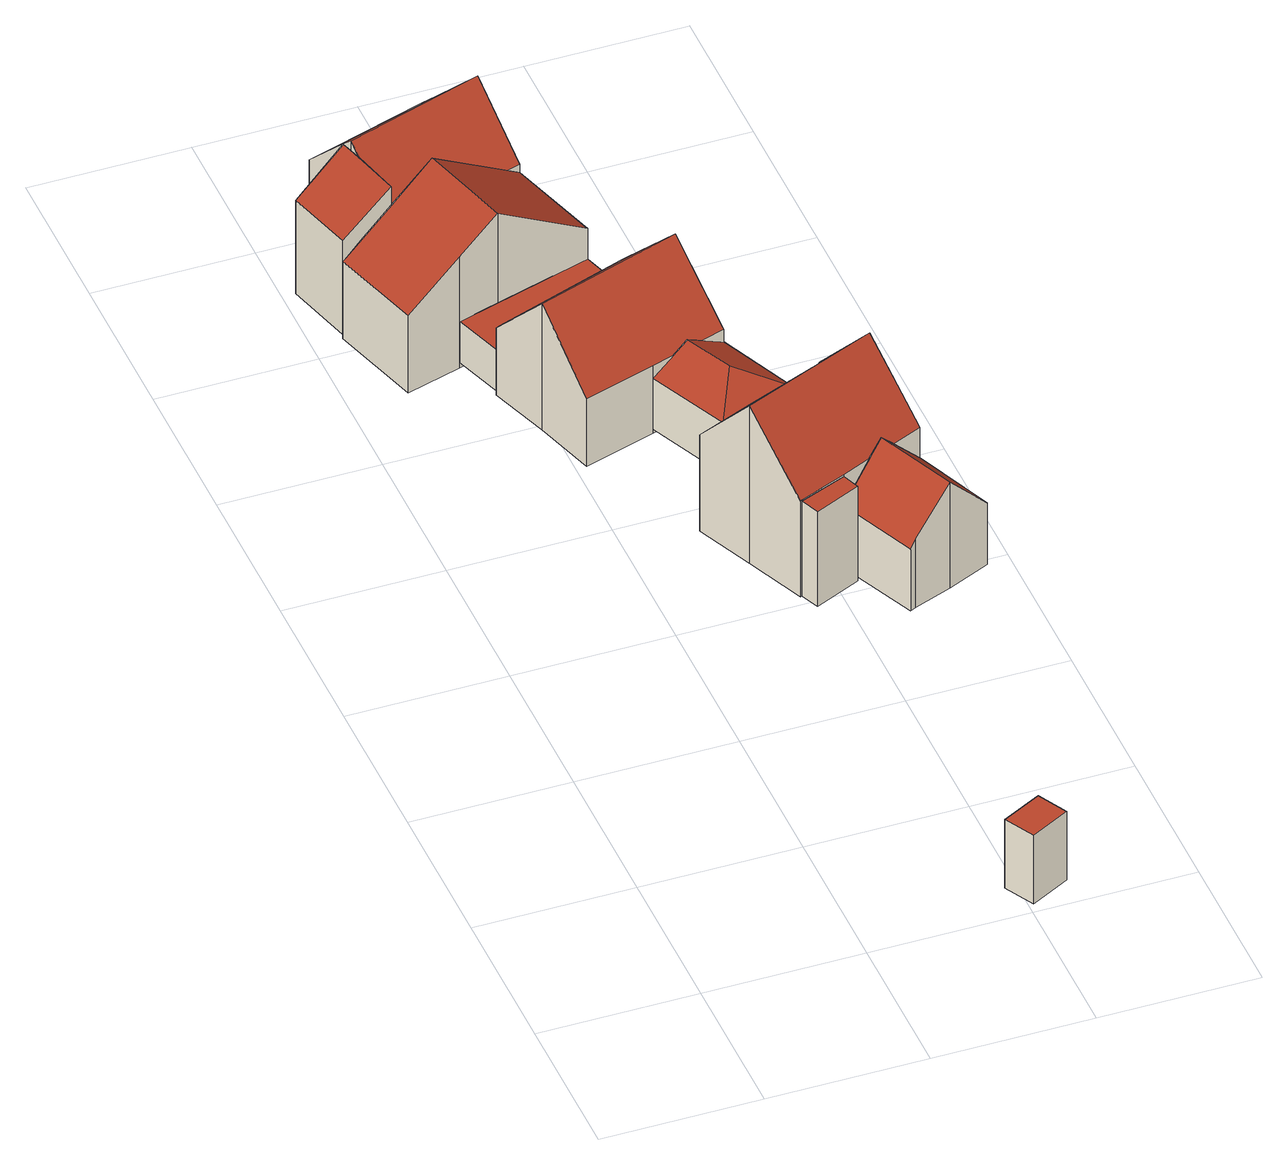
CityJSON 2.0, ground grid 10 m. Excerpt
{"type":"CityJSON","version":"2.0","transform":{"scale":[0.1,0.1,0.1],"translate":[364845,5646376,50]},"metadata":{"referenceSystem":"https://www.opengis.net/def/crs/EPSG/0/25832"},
"CityObjects":{
"building1":{"type":"Building","attributes":{"Geometrietyp2DReferenz":"3000","Gemeindeschluessel":"05315000","function":"31001_1110","roofType":"1000","measuredHeight":5,"storeysAboveGround":1},"address":[{"country":"Germany","locality":"Köln","thoroughfareNumber":"19","thoroughfareName":"Im Langen Bruch"}],"geometry":[{"type":"Solid","lod":"2","boundaries":[[[[0,1,2,3]],[[4,5,1,0]],[[6,7,5,4]],[[3,2,7,6]],[[4,0,3,6]],[[1,5,7,2]]]],"semantics":{"surfaces":[{"type":"WallSurface"},{"type":"RoofSurface"},{"type":"GroundSurface"}],"values":[[0,0,0,0,1,2]]}}]},
"building2":{"type":"Building","attributes":{"Geometrietyp2DReferenz":"3000","Gemeindeschluessel":"05315000","function":"31001_1010","roofType":"3100","measuredHeight":9.84,"storeysAboveGround":1},"address":[{"country":"Germany","locality":"Köln","thoroughfareNumber":"27a","thoroughfareName":"Im Langen Bruch"}],"geometry":[{"type":"Solid","lod":"2","boundaries":[[[[8,9,10,11]],[[12,13,9,8]],[[14,15,13,12]],[[16,17,15,14]],[[18,19,17,16]],[[20,21,19,18]],[[22,23,21,20]],[[11,10,23,22]],[[16,14,12,8,11,18]],[[22,20,18,11]],[[9,13,15,17,19,21,23,10]]]],"semantics":{"surfaces":[{"type":"WallSurface"},{"type":"RoofSurface"},{"type":"GroundSurface"}],"values":[[0,0,0,0,0,0,0,0,1,1,2]]}}]},
"building3":{"type":"Building","attributes":{"Gemeindeschluessel":"05315000","Geometrietyp2DReferenz":"3000","function":"31001_1010"},"address":[{"country":"Germany","locality":"Köln","thoroughfareNumber":"27","thoroughfareName":"Im Langen Bruch"}],"children":["building3-1","building3-2"]},
"building3-1":{"type":"BuildingPart","attributes":{"roofType":"3100","measuredHeight":9.69,"storeysAboveGround":1},"parents":["building3"],"geometry":[{"type":"MultiSurface","lod":"2","boundaries":[[[24,25,26,27]],[[28,29,25,24]],[[30,31,29,28]],[[32,33,31,30]],[[34,35,33,32]],[[36,37,35,34]],[[38,39,37,36]],[[38,36,34,40]],[[32,30,28,24,27,40,34]],[[41,26,25,29,31,33,35,37,39]],[[40,42,43]],[[38,43,42,41,39]],[[40,27,42]],[[42,27,26,41]]],"semantics":{"surfaces":[{"type":"WallSurface"},{"type":"RoofSurface"},{"type":"GroundSurface"},{"type":"ClosureSurface"}],"values":[0,0,0,0,0,0,0,1,1,2,0,3,0,3]}}]},
"building3-2":{"type":"BuildingPart","attributes":{"roofType":"2100","measuredHeight":9.07,"storeysAboveGround":1},"address":[{"country":"Germany","locality":"Köln","thoroughfareNumber":"27","thoroughfareName":"Im Langen Bruch"}],"parents":["building3"],"geometry":[{"type":"MultiSurface","lod":"2","boundaries":[[[27,44,45,46]],[[47,48,49,50]],[[46,45,48,47]],[[50,27,46,47]],[[44,49,48,45]],[[26,41,39,49,44]],[[50,38,43]],[[42,43,38,39,41]],[[27,42,41,26]]],"semantics":{"surfaces":[{"type":"WallSurface"},{"type":"RoofSurface"},{"type":"GroundSurface"},{"type":"ClosureSurface"}],"values":[0,0,0,1,2,0,0,3,3]}}]},
"building4":{"type":"Building","attributes":{"Geometrietyp2DReferenz":"3000","Gemeindeschluessel":"05315000","function":"31001_2463","roofType":"1000","measuredHeight":3.02,"storeysAboveGround":1},"address":[{"country":"Germany","locality":"Köln","thoroughfareNumber":"27a","thoroughfareName":"Im Langen Bruch"}],"geometry":[{"type":"Solid","lod":"2","boundaries":[[[[51,52,53,54]],[[55,56,52,51]],[[57,58,56,55]],[[54,53,58,57]],[[55,51,54,57]],[[52,56,58,53]]]],"semantics":{"surfaces":[{"type":"WallSurface"},{"type":"RoofSurface"},{"type":"GroundSurface"}],"values":[[0,0,0,0,1,2]]}}]},
"building5":{"type":"Building","attributes":{"Geometrietyp2DReferenz":"3000","Gemeindeschluessel":"05315000","function":"31001_1010","roofType":"3100","measuredHeight":9.16,"storeysAboveGround":1},"address":[{"country":"Germany","locality":"Köln","thoroughfareNumber":"25","thoroughfareName":"Im Langen Bruch"}],"geometry":[{"type":"Solid","lod":"2","boundaries":[[[[59,60,61,62]],[[63,64,60,59]],[[65,66,64,63]],[[67,56,66,65]],[[68,52,56,67]],[[69,70,52,68]],[[71,72,70,69]],[[73,74,72,71]],[[62,61,74,73]],[[69,68,67,65,63,71]],[[59,62,73,71,63]],[[60,64,66,56,52,70,72,74,61]]]],"semantics":{"surfaces":[{"type":"WallSurface"},{"type":"RoofSurface"},{"type":"GroundSurface"}],"values":[[0,0,0,0,0,0,0,0,0,1,1,2]]}}]},
"building6":{"type":"Building","attributes":{"Gemeindeschluessel":"05315000","Geometrietyp2DReferenz":"3000","function":"31001_1010"},"address":[{"country":"Germany","locality":"Köln","thoroughfareNumber":"23","thoroughfareName":"Im Langen Bruch"}],"children":["building6-1","building6-2","building6-3"]},
"building6-1":{"type":"BuildingPart","attributes":{"roofType":"3100","measuredHeight":11.54,"storeysAboveGround":2},"parents":["building6"],"geometry":[{"type":"MultiSurface","lod":"2","boundaries":[[[75,76,77,78]],[[79,80,76,75]],[[81,82,80,79]],[[83,84,82,81]],[[85,86,84,83]],[[87,88,86,85]],[[89,90,88,87]],[[91,92,90,89]],[[75,78,93,91,89,79]],[[87,85,83,81,79,89]],[[77,76,80,82,84,86,88,90,92,94]],[[93,78,95,96]],[[96,95,77,94]],[[97,98,99,94,92]],[[91,100,101]],[[93,102,103]],[[104,103,102,99,98]],[[101,100,104,98,97]]],"semantics":{"surfaces":[{"type":"WallSurface"},{"type":"RoofSurface"},{"type":"GroundSurface"},{"type":"ClosureSurface"}],"values":[0,0,0,0,0,0,0,0,1,1,2,0,3,0,0,0,3,3]}}]},
"building6-2":{"type":"BuildingPart","attributes":{"roofType":"1000","measuredHeight":6.91,"storeysAboveGround":2},"address":[{"country":"Germany","locality":"Köln","thoroughfareNumber":"23","thoroughfareName":"Im Langen Bruch"}],"parents":["building6"],"geometry":[{"type":"MultiSurface","lod":"2","boundaries":[[[105,106,107,108]],[[95,77,106,105]],[[108,96,95,105]],[[94,107,106,77]],[[95,96,94,77]],[[99,109,107,94]],[[96,108,110,102]],[[102,110,109,99]]],"semantics":{"surfaces":[{"type":"WallSurface"},{"type":"RoofSurface"},{"type":"GroundSurface"},{"type":"ClosureSurface"}],"values":[0,0,1,2,3,0,0,3]}}]},
"building6-3":{"type":"BuildingPart","attributes":{"roofType":"3100","measuredHeight":7.7,"storeysAboveGround":2},"address":[{"country":"Germany","locality":"Köln","thoroughfareNumber":"23","thoroughfareName":"Im Langen Bruch"}],"parents":["building6"],"geometry":[{"type":"MultiSurface","lod":"2","boundaries":[[[110,109,111,112]],[[113,114,97,101]],[[115,116,114,113]],[[117,118,116,115]],[[112,111,118,117]],[[102,110,112,117,115,119]],[[113,101,119,115]],[[109,99,98,97,114,116,118,111]],[[110,102,99,109]],[[119,104,103]],[[102,103,104,98,99]],[[119,100,104]],[[104,100,101,97,98]]],"semantics":{"surfaces":[{"type":"WallSurface"},{"type":"RoofSurface"},{"type":"GroundSurface"},{"type":"ClosureSurface"}],"values":[0,0,0,0,0,1,1,2,3,0,3,0,3]}}]},
"building7":{"type":"Building","attributes":{"Geometrietyp2DReferenz":"3000","Gemeindeschluessel":"05315000","function":"31001_1110","roofType":"5000","measuredHeight":5.25,"storeysAboveGround":1},"address":[{"country":"Germany","locality":"Köln","thoroughfareNumber":"25","thoroughfareName":"Im Langen Bruch"}],"geometry":[{"type":"Solid","lod":"2","boundaries":[[[[120,121,122,123]],[[124,125,121,120]],[[126,127,125,124]],[[123,122,127,126]],[[120,128,124]],[[126,129,123]],[[123,129,128,120]],[[124,128,129,126]],[[121,125,127,122]]]],"semantics":{"surfaces":[{"type":"WallSurface"},{"type":"RoofSurface"},{"type":"GroundSurface"}],"values":[[0,0,0,0,1,0,1,1,2]]}}]},
"building8":{"type":"Building","attributes":{"Geometrietyp2DReferenz":"3000","Gemeindeschluessel":"05315000","function":"31001_2463","roofType":"1000","measuredHeight":2.82,"storeysAboveGround":1},"address":[{"country":"Germany","locality":"Köln","thoroughfareNumber":"25","thoroughfareName":"Im Langen Bruch"}],"geometry":[{"type":"Solid","lod":"2","boundaries":[[[[130,131,132,133]],[[134,135,131,130]],[[136,137,135,134]],[[133,132,137,136]],[[134,130,133,136]],[[131,135,137,132]]]],"semantics":{"surfaces":[{"type":"WallSurface"},{"type":"RoofSurface"},{"type":"GroundSurface"}],"values":[[0,0,0,0,1,2]]}}]}
},
"vertices":[
[226,14,62],[226,14,12],[216,33,12],[216,33,62],[201,1,62],[201,1,12],[191,20,62],[191,20,12],
[71,564,88],[71,564,7],[97,572,7],[97,572,106],[36,554,63],[36,554,7],[19,612,63],[19,612,7],[52,622,87],[52,622,7],[80,631,106],[80,631,7],[140,650,63],[140,650,7],[158,590,63],[158,590,7],
[31,696,69],[31,696,11],[40,666,11],[40,666,101],[48,701,69],[48,701,11],[108,720,69],[108,720,11],[118,723,69],[118,723,11],[129,687,108],[129,687,11],[140,650,69],[140,650,11],[52,622,69],[52,622,11],[42,659,108],[42,659,11],[42,659,101],[44,652,101],
[40,666,10],[7,655,10],[7,655,78],[19,612,78],[19,612,10],[52,622,10],[52,622,100],
[167,561,41],[167,561,11],[158,590,11],[158,590,41],[82,531,41],[82,531,11],[71,564,41],[71,564,11],
[105,453,60],[105,453,11],[150,467,11],[150,467,60],[93,492,103],[93,492,11],[80,530,60],[80,530,11],[82,531,60],[167,561,60],[171,562,60],[171,562,11],[185,523,103],[185,523,11],[199,483,60],[199,483,11],
[176,302,81],[176,302,11],[177,303,11],[177,303,81],[160,340,126],[160,340,11],[144,377,81],[144,377,11],[182,394,80],[182,394,11],[229,413,80],[229,413,11],[230,413,81],[230,413,11],[246,376,126],[246,376,11],[262,339,81],[262,339,11],[207,315,81],[207,315,11],[177,303,80],[207,315,80],[262,339,14],[234,327,14],[207,315,14],[243,331,81],[262,339,59],[207,315,59],[225,323,81],[234,327,81],
[182,291,80],[182,291,11],[211,304,11],[211,304,80],[211,304,14],[211,304,59],
[228,265,14],[228,265,59],[283,288,59],[283,288,14],[256,276,91],[256,276,14],[232,267,64],[232,267,14],[234,327,91],
[221,432,51],[221,432,14],[199,483,14],[199,483,51],[173,416,51],[173,416,14],[150,467,51],[150,467,14],[188,445,66],[174,475,66],
[229,413,44],[229,413,15],[221,432,15],[221,432,44],[182,394,44],[182,394,15],[173,416,44],[173,416,15]
]}
